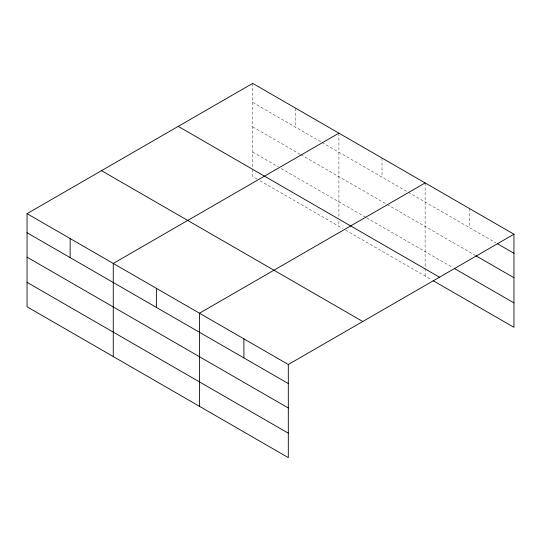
<?xml version="1.0" encoding="UTF-8"?>
<svg xmlns="http://www.w3.org/2000/svg" width="541" height="541" viewBox="0 0 541 541"><rect width="100%" height="100%" fill="white"/><g stroke="black" fill="none" stroke-linecap="round" stroke-linejoin="round"><path stroke-width="0.41" stroke-dasharray="2.71 2.03" d="M252.694 102.459L321.374 142.107M322.105 142.533L407.589 191.886M408.32 192.305L495.745 242.781M252.694 126.892L300.187 154.313M300.918 154.733L386.402 204.085M387.133 204.512L475.363 255.447M252.694 152.068L278.27 166.831M281.192 168.522L365.946 217.448M366.676 217.874L452.79 267.592M257.083 179.037L252.694 176.501L252.694 168.92M260.005 180.721L342.561 228.39M345.489 230.074L431.677 279.839M469.534 208.576L469.534 227.653M425.125 182.939L425.125 267.626M425.125 268.471L425.125 276.052M382.02 158.046L382.02 177.123M338.909 133.16L338.909 217.854M338.909 221.222L338.909 226.28M295.805 108.274L295.805 127.345M252.694 83.388L252.694 168.075"/><path stroke-width="0.81" d="M288.306 408.002L288.306 364.499L27.05 213.661L27.05 306.781L288.306 457.612L288.306 408.002L27.05 257.171M433.131 280.678L513.95 327.339L513.95 234.219L252.694 83.388L27.05 213.661M338.909 133.16L113.265 263.44L113.265 356.553M425.125 182.939L199.473 313.212L199.473 406.332M288.306 364.499L513.95 234.219M497.206 243.626L513.95 253.289M476.087 255.866L513.95 277.729M454.251 268.431L513.95 302.899M178.232 126.378L439.488 277.208M101.512 170.672L362.768 321.503M27.05 232.738L288.306 383.569M27.05 282.348L288.306 433.179M243.89 338.855L243.89 357.926M156.369 288.326L156.369 307.396M70.154 238.554L70.154 257.624"/></g></svg>
